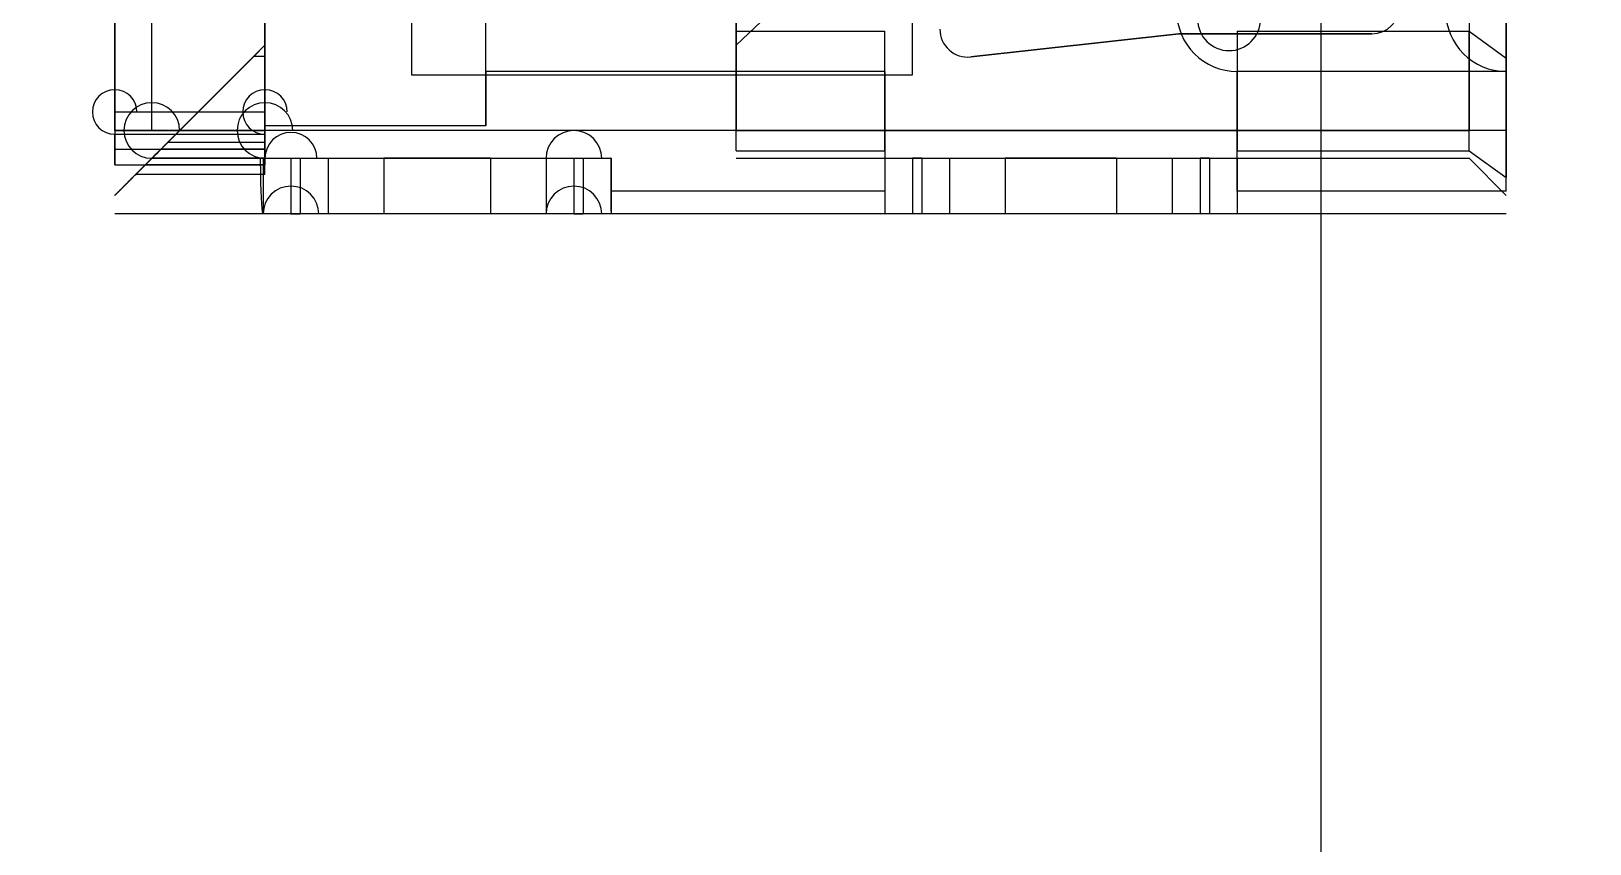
# Model space of a CAD drawing. Header units: millimetres. Extents: x -26.5 to 28.9, y -30 to 30.
# Drawn here: x 19.55 to 27.95, y -16.74 to -12.35 of the extents above; entities that cross this region are included whole.
import ezdxf

# ---------------------------------------------------------------- set-up
doc = ezdxf.new("R2010")
doc.units = ezdxf.units.MM
doc.layers.add('Feature', color=7, linetype='CONTINUOUS')

msp = doc.modelspace()

# ---------------------------------------------------------------- linework, layer by layer
at = {"layer": 'Feature'}
for p, q in [((26.5, 26.9975, 1.6), (26.5, -26.9975, 1.6)), ((26.5, 26.9975), (26.5, -26.9975)), ((26.5, 26.9975), (26.5, -26.9975)), ((26.5, 26.9975, 1.6), (26.5, -26.9975, 1.6)), ((23.35, -7.29, 4.2), (23.35, -12.89, 4.2)), ((23.35, -7.29, 4.2), (23.35, -12.89, 4.2)), ((27.3, -7.29, 4.2), (27.3, -12.89, 4.2)), ((27.3, -7.29, 4.2), (27.3, -12.89, 4.2)), ((27.5, -12.89, 4.4), (27.5, -7.29, 4.4)), ((27.5, -7.29, 4.5), (27.5, -12.89, 4.5)), ((27.5, -7.29, 4.5), (27.5, -12.89, 4.5)), ((27.5, -12.89, 4.4), (27.5, -7.29, 4.4)), ((21.6, -7.59, 4.5), (21.6, -12.59, 4.5)), ((21.6, -7.59, 4.5), (21.6, -12.59, 4.5)), ((21.6, -7.59, 4.57), (21.6, -12.59, 4.57)), ((21.6, -7.59, 4.57), (21.6, -12.59, 4.57)), ((24.3, -12.59, 4.5), (24.3, -7.59, 4.5)), ((24.3, -12.59, 4.5), (24.3, -7.59, 4.5)), ((24.3, -12.59, 4.57), (24.3, -7.59, 4.57)), ((24.3, -12.59, 4.57), (24.3, -7.59, 4.57)), ((23.35, -12.43, 3.53), (23.35, -7.75, 3.53)), ((23.35, -12.43, 3.53), (23.35, -7.75, 3.53)), ((20, -12.89, 4.5), (20, -11.982, 4.5)), ((20, -12.89, 4.5), (20, -11.982, 4.5)), ((20, -11.982, 4.4), (20, -12.89, 4.4)), ((20, -11.982, 4.4), (20, -12.89, 4.4)), ((20, -11.982, 4.5), (20, -12.89, 4.5)), ((20, -11.982, 4.4), (20, -12.89, 4.4)), ((20, -11.982, 4.5), (20, -12.89, 4.5)), ((20, -11.982, 4.4), (20, -12.89, 4.4)), ((20.2, -12.89, 4.2), (20.2, -11.982, 4.2)), ((20.2, -12.89, 4.2), (20.2, -11.982, 4.2)), ((20.2, -12.89, 4.2), (20.2, -11.982, 4.2)), ((20.2, -12.89, 4.2), (20.2, -11.982, 4.2)), ((20.81, -11.982, 4.5), (20.81, -12.89, 4.5)), ((20.81, -12.89, 4.2), (20.81, -11.982, 4.2)), ((20.81, -12.89, 4.2), (20.81, -11.982, 4.2)), ((20.81, -11.982, 4.5), (20.81, -12.89, 4.5)), ((20.81, -12.89, 4.2), (20.81, -11.9914, 4.2)), ((20.81, -12.89, 4.2), (20.81, -11.9914, 4.2)), ((23.35, -12.0192, 2.57), (23.35, -12.43, 2.98479)), ((23.35, -12.0192, 2.57), (23.35, -12.43, 2.98479)), ((20, -12.2509, 2.75008), (20, -12.89, 2.75008)), ((20, -12.2509, 2.75008), (20, -12.89, 2.75008)), ((20, -12.79, 4.16), (20, -12.251, 4.16)), ((20, -12.79, 4.16), (20, -12.251, 4.16)), ((20.81, -12.1811, 2.05), (20.81, -12.8656, 2.05)), ((20.81, -12.1811, 2.05), (20.81, -12.8656, 2.05)), ((20.81, -12.2509, 2.75008), (20.81, -12.89, 2.75008)), ((20.81, -12.2509, 2.75008), (20.81, -12.89, 2.75008)), ((20.81, -12.79, 4.16), (20.81, -12.251, 4.16)), ((20.81, -12.79, 4.16), (20.81, -12.251, 4.16)), ((22, -12.8656, 2.05), (22, -12.1811, 2.05)), ((22, -12.8656, 2.05), (22, -12.1811, 2.05)), ((23.35, -12.43, 3.53), (23.55, -12.24, 3.34)), ((23.35, -12.43, 2.98479), (23.55, -12.24, 3.06294)), ((23.35, -12.43, 3.53), (23.55, -12.24, 3.34)), ((23.35, -12.43, 2.98479), (23.55, -12.24, 3.06294)), ((20.81, -12.43, 2.36026), (20.2853, -12.9547, 2.72767)), ((20.81, -12.43, 2.36026), (20.2853, -12.9547, 2.72767)), ((20.7497, -12.4903, 2.03623), (20.81, -12.43, 2.1223)), ((20.7497, -12.4903, 2.03623), (20.81, -12.43, 2.1223)), ((20.81, -12.4903, 2.03623), (20.81, -12.43, 2.1223)), ((20.81, -12.43, 2.36026), (20.81, -12.9547, 2.72767)), ((20.81, -12.4903, 2.03623), (20.81, -12.43, 2.1223)), ((20.81, -12.43, 2.1223), (20.81, -12.43, 2.36026)), ((20.81, -12.43, 2.36026), (20.81, -12.9547, 2.72767)), ((20.81, -12.43, 2.1223), (20.81, -12.43, 2.36026)), ((23.35, -12.3544, 1.9468), (24.15, -12.3544, 1.9468)), ((23.35, -12.3544, 1.9468), (24.15, -12.3544, 1.9468)), ((23.35, -12.9989, 2.6266), (23.35, -12.3544, 1.9468)), ((23.35, -12.9989, 2.6266), (23.35, -12.3544, 1.9468)), ((23.35, -12.43, 2.98479), (23.35, -12.43, 3.53)), ((23.35, -12.43, 2.98479), (23.35, -12.43, 3.53)), ((24.15, -12.9989, 2.6266), (24.15, -12.3544, 1.9468)), ((24.15, -12.9989, 2.6266), (24.15, -12.3544, 1.9468)), ((24.6138, -12.4932, 4.5), (25.7357, -12.3686, 4.5)), ((25.7357, -12.3686, 4.2), (24.6138, -12.4932, 4.2)), ((25.7357, -12.3686, 4.2), (24.6138, -12.4932, 4.2)), ((24.6138, -12.4932, 4.5), (25.7357, -12.3686, 4.5)), ((25.7357, -12.3686, 4.5), (26.7758, -12.3686, 4.5)), ((26.7758, -12.3686, 4.2), (25.7357, -12.3686, 4.2)), ((26.7758, -12.3686, 4.2), (25.7357, -12.3686, 4.2)), ((25.7357, -12.3686, 4.2), (25.7357, -12.3686, 4.5)), ((25.7357, -12.3686, 4.5), (26.7758, -12.3686, 4.5)), ((25.7357, -12.3686, 4.2), (25.7357, -12.3686, 4.5)), ((26.05, -12.3544, 1.9468), (26.05, -12.9989, 2.6266)), ((26.05, -12.3544, 1.9468), (27.3, -12.3544, 1.9468)), ((26.05, -12.3544, 1.9468), (27.3, -12.3544, 1.9468)), ((26.05, -12.3544, 1.9468), (26.05, -12.9989, 2.6266)), ((26.7758, -12.3686, 4.2), (26.7758, -12.3686, 4.5)), ((26.7758, -12.3686, 4.2), (26.7758, -12.3686, 4.5)), ((27.3, -12.9989, 2.6266), (27.3, -12.3544, 1.9468)), ((27.3, -12.3544, 1.9468), (27.5, -12.4995, 1.8092)), ((27.3, -12.9989, 2.6266), (27.3, -12.3544, 1.9468)), ((27.3, -12.3544, 1.9468), (27.5, -12.4995, 1.8092)), ((20.1132, -13.1268, 2.48192), (20.7497, -12.4903, 2.03623)), ((20.1132, -13.1268, 2.48192), (20.7497, -12.4903, 2.03623)), ((20.81, -12.4903, 2.03623), (20.7497, -12.4903, 2.03623)), ((20.81, -12.4903, 2.03623), (20.7497, -12.4903, 2.03623)), ((20.81, -13.1268, 2.48192), (20.81, -12.4903, 2.03623)), ((20.81, -13.1268, 2.48192), (20.81, -12.4903, 2.03623)), ((24.6138, -12.4932, 4.2), (24.6138, -12.4932, 4.5)), ((24.6138, -12.4932, 4.2), (24.6138, -12.4932, 4.5)), ((27.5, -12.4995, 1.8092), (27.5, -13.144, 2.489)), ((27.5, -12.4995, 1.8092), (27.5, -13.144, 2.489)), ((21.6, -12.59, 4.5), (24.3, -12.59, 4.5)), ((21.6, -12.59, 4.57), (21.6, -12.59, 4.5)), ((21.6, -12.59, 4.5), (24.3, -12.59, 4.5)), ((21.6, -12.59, 4.57), (24.3, -12.59, 4.57)), ((21.6, -12.59, 4.57), (21.6, -12.59, 4.5)), ((21.6, -12.59, 4.57), (24.3, -12.59, 4.57)), ((22, -12.5721, 1.7404), (22, -12.8656, 2.05)), ((24.15, -12.5721, 1.7404), (22, -12.5721, 1.7404)), ((24.15, -12.5721, 1.7404), (22, -12.5721, 1.7404)), ((22, -12.5721, 1.7404), (22, -12.8656, 2.05)), ((24.15, -12.5721, 1.7404), (24.15, -13.2166, 2.4202)), ((24.15, -12.5721, 1.7404), (24.15, -13.2166, 2.4202)), ((24.3, -12.59, 4.57), (24.3, -12.59, 4.5)), ((24.3, -12.59, 4.57), (24.3, -12.59, 4.5)), ((26.05, -13.2166, 2.4202), (26.05, -12.5721, 1.7404)), ((26.05, -13.2166, 2.4202), (26.05, -12.5721, 1.7404)), ((27.5, -12.5721, 1.7404), (26.05, -12.5721, 1.7404)), ((27.5, -12.5721, 1.7404), (26.05, -12.5721, 1.7404)), ((27.5, -13.2166, 2.4202), (27.5, -12.5721, 1.7404)), ((27.5, -13.2166, 2.4202), (27.5, -12.5721, 1.7404)), ((20, -12.79, 4.16), (20.81, -12.79, 4.16)), ((20, -12.79, 4.16), (20.81, -12.79, 4.16)), ((20, -12.89, 2.75008), (20.81, -12.89, 2.75008)), ((20, -12.89, 2.75008), (20, -12.99, 2.85008)), ((20, -12.89, 2.75008), (20.81, -12.89, 2.75008)), ((20, -12.89, 2.75008), (20, -12.99, 2.85008)), ((20.81, -12.89, 4.5), (20, -12.89, 4.5)), ((20.81, -12.89, 4.5), (20, -12.89, 4.5)), ((20, -12.89, 4.4), (20.2, -12.89, 4.2)), ((20, -12.89, 4.4), (20.2, -12.89, 4.2)), ((27.5, -12.89, 4.5), (20, -12.89, 4.5)), ((27.5, -12.89, 4.5), (20, -12.89, 4.5)), ((20, -12.89, 4.4), (20.2, -12.89, 4.2)), ((20, -12.89, 4.4), (20.2, -12.89, 4.2)), ((20, -12.91, 4.12), (20.81, -12.91, 4.12)), ((20, -13.075, 3.46607), (20, -12.91, 3.46607)), ((20, -12.91, 3.46607), (20.81, -12.91, 3.46607)), ((20, -12.91, 3.46607), (20, -12.91, 4.12)), ((20, -12.91, 3.46607), (20.81, -12.91, 3.46607)), ((20, -12.91, 4.12), (20.81, -12.91, 4.12)), ((20, -12.91, 3.46607), (20, -12.91, 4.12)), ((20, -13.075, 3.46607), (20, -12.91, 3.46607)), ((20.81, -12.89, 4.2), (20.2, -12.89, 4.2)), ((20.81, -12.89, 4.2), (20.2, -12.89, 4.2)), ((20.81, -12.89, 4.2), (20.2, -12.89, 4.2)), ((20.81, -12.89, 4.2), (20.2, -12.89, 4.2)), ((20.81, -13.04, 2.23396), (20.81, -12.8656, 2.05)), ((20.81, -13.04, 2.23396), (20.81, -12.8656, 2.05)), ((22, -12.8656, 2.05), (20.81, -12.8656, 2.05)), ((22, -12.8656, 2.05), (20.81, -12.8656, 2.05)), ((20.81, -12.89, 2.75008), (20.81, -12.99, 2.85008)), ((20.81, -12.89, 2.75008), (20.81, -12.99, 2.85008)), ((20.81, -13.075, 3.46607), (20.81, -12.91, 3.46607)), ((20.81, -12.91, 3.46607), (20.81, -12.91, 4.12)), ((20.81, -12.91, 3.46607), (20.81, -12.91, 4.12)), ((20.81, -13.075, 3.46607), (20.81, -12.91, 3.46607)), ((23.35, -12.89, 4.2), (27.3, -12.89, 4.2)), ((23.35, -12.89, 4.2), (27.3, -12.89, 4.2)), ((27.5, -12.89, 4.4), (27.3, -12.89, 4.2)), ((27.5, -12.89, 4.4), (27.3, -12.89, 4.2)), ((20, -12.99, 2.85008), (20.81, -12.99, 2.85008)), ((20, -12.99, 2.85008), (20, -12.99, 3.06607)), ((20, -12.99, 2.85008), (20.81, -12.99, 2.85008)), ((20, -12.99, 3.06607), (20.81, -12.99, 3.06607)), ((20, -12.99, 3.06607), (20, -13.075, 3.06607)), ((20, -12.99, 3.06607), (20.81, -12.99, 3.06607)), ((20, -12.99, 2.85008), (20, -12.99, 3.06607)), ((20, -12.99, 3.06607), (20, -13.075, 3.06607)), ((20.2, -13.04, 2.76), (20.2493, -12.9907, 2.76)), ((20.2, -13.04, 2.76), (20.2493, -12.9907, 2.76)), ((20.81, -12.9907, 2.76), (20.2493, -12.9907, 2.76)), ((20.81, -12.9907, 2.76), (20.2493, -12.9907, 2.76)), ((20.81, -12.9547, 2.72767), (20.2853, -12.9547, 2.72767)), ((20.81, -12.9547, 2.72767), (20.2853, -12.9547, 2.72767)), ((20.81, -12.99, 2.85008), (20.81, -12.99, 3.06607)), ((20.81, -12.99, 3.06607), (20.81, -13.075, 3.06607)), ((20.81, -12.99, 3.06607), (20.81, -13.075, 3.06607)), ((20.81, -12.99, 2.85008), (20.81, -12.99, 3.06607)), ((20.81, -13.04, 2.76), (20.81, -12.9907, 2.76)), ((20.81, -13.04, 2.76), (20.81, -12.9907, 2.76)), ((23.35, -12.9989, 2.6266), (24.15, -12.9989, 2.6266)), ((23.35, -12.9989, 2.6266), (24.15, -12.9989, 2.6266)), ((26.05, -12.9989, 2.6266), (27.3, -12.9989, 2.6266)), ((26.05, -12.9989, 2.6266), (27.3, -12.9989, 2.6266)), ((27.3, -12.9989, 2.6266), (27.5, -13.144, 2.489)), ((27.3, -12.9989, 2.6266), (27.5, -13.144, 2.489)), ((20, -13.24, 4.05), (20.2, -13.04, 4.05)), ((20, -13.24, 4.05), (20.2, -13.04, 4.05)), ((20, -13.24, 4.05), (20.2, -13.04, 4.05)), ((20, -13.24, 4.05), (20.2, -13.04, 4.05)), ((20, -13.075, 3.06607), (20.81, -13.075, 3.06607)), ((20, -13.075, 3.06607), (20, -13.075, 3.46607)), ((20, -13.075, 3.06607), (20.81, -13.075, 3.06607)), ((20, -13.075, 3.46607), (20.81, -13.075, 3.46607)), ((20, -13.075, 3.46607), (20.81, -13.075, 3.46607)), ((20, -13.075, 3.06607), (20, -13.075, 3.46607)), ((20.1132, -13.1268, 2.48192), (20.2, -13.04, 2.42115)), ((20.1132, -13.1268, 2.48192), (20.2, -13.04, 2.42115)), ((20.2, -13.04, 3.06607), (20.165, -13.075, 3.06607)), ((20.165, -13.075, 3.46607), (20.2, -13.04, 3.46607)), ((20.165, -13.075, 3.46607), (20.2, -13.04, 3.46607)), ((20.2, -13.04, 3.06607), (20.165, -13.075, 3.06607)), ((20.2, -13.04, 3.06607), (20.165, -13.075, 3.06607)), ((20.165, -13.075, 3.46607), (20.2, -13.04, 3.46607)), ((20.165, -13.075, 3.46607), (20.2, -13.04, 3.46607)), ((20.2, -13.04, 3.06607), (20.165, -13.075, 3.06607)), ((20.81, -13.075, 3.06607), (20.165, -13.075, 3.06607)), ((20.81, -13.075, 3.06607), (20.165, -13.075, 3.06607)), ((20.165, -13.075, 3.06607), (20.165, -13.075, 3.46607)), ((20.81, -13.075, 3.46607), (20.165, -13.075, 3.46607)), ((20.81, -13.075, 3.46607), (20.165, -13.075, 3.46607)), ((20.165, -13.075, 3.06607), (20.165, -13.075, 3.46607)), ((20.81, -13.075, 3.06607), (20.165, -13.075, 3.06607)), ((20.81, -13.075, 3.06607), (20.165, -13.075, 3.06607)), ((20.165, -13.075, 3.06607), (20.165, -13.075, 3.46607)), ((20.81, -13.075, 3.46607), (20.165, -13.075, 3.46607)), ((20.81, -13.075, 3.46607), (20.165, -13.075, 3.46607)), ((20.165, -13.075, 3.06607), (20.165, -13.075, 3.46607)), ((20.81, -13.04, 2.8915), (20.2, -13.04, 2.8915)), ((20.81, -13.04, 2.8915), (20.2, -13.04, 2.8915)), ((20.2, -13.04, 2.8915), (20.2, -13.04, 3.06607)), ((20.81, -13.04, 3.06607), (20.2, -13.04, 3.06607)), ((20.81, -13.04, 3.06607), (20.2, -13.04, 3.06607)), ((20.81, -13.04, 3.46607), (20.2, -13.04, 3.46607)), ((20.81, -13.04, 3.46607), (20.2, -13.04, 3.46607)), ((20.2, -13.04, 3.46607), (20.2, -13.04, 4.05)), ((20.81, -13.04, 4.05), (20.2, -13.04, 4.05)), ((20.81, -13.04, 4.05), (20.2, -13.04, 4.05)), ((20.2, -13.04, 3.46607), (20.2, -13.04, 4.05)), ((20.2, -13.04, 2.8915), (20.2, -13.04, 3.06607)), ((20.2, -13.04, 2.42115), (20.7853, -13.04, 2.42115)), ((20.2, -13.04, 2.42115), (20.2, -13.04, 2.76)), ((20.7959, -13.04, 2.76), (20.2, -13.04, 2.76)), ((20.7959, -13.04, 2.76), (20.2, -13.04, 2.76)), ((20.8, -13.04, 2.8915), (20.2, -13.04, 2.8915)), ((20.8, -13.04, 2.8915), (20.2, -13.04, 2.8915)), ((20.2, -13.04, 2.8915), (20.2, -13.04, 3.06607)), ((20.81, -13.04, 3.06607), (20.2, -13.04, 3.06607)), ((20.81, -13.04, 3.06607), (20.2, -13.04, 3.06607)), ((20.81, -13.04, 3.46607), (20.2, -13.04, 3.46607)), ((20.81, -13.04, 3.46607), (20.2, -13.04, 3.46607)), ((20.2, -13.04, 3.46607), (20.2, -13.04, 4.05)), ((20.81, -13.04, 4.05), (20.2, -13.04, 4.05)), ((20.81, -13.04, 4.05), (20.2, -13.04, 4.05)), ((20.2, -13.04, 2.42115), (20.7853, -13.04, 2.42115)), ((20.2, -13.04, 3.46607), (20.2, -13.04, 4.05)), ((20.2, -13.04, 2.8915), (20.2, -13.04, 3.06607)), ((20.2, -13.04, 2.42115), (20.2, -13.04, 2.76)), ((20.7853, -13.04, 2.42115), (20.7959, -13.04, 2.76)), ((20.7872, -13.1268, 2.48192), (20.7853, -13.04, 2.42115)), ((20.7853, -13.04, 2.42115), (20.7959, -13.04, 2.76)), ((20.7872, -13.1268, 2.48192), (20.7853, -13.04, 2.42115)), ((20.81, -13.04, 2.76), (20.7959, -13.04, 2.76)), ((20.7959, -13.04, 2.76), (20.8, -13.04, 2.8915)), ((20.7959, -13.04, 2.76), (20.8, -13.04, 2.8915)), ((20.81, -13.04, 2.76), (20.7959, -13.04, 2.76)), ((20.8, -13.04, 2.8915), (20.8, -13.34, 2.8915)), ((20.81, -13.04, 2.8915), (20.8, -13.04, 2.8915)), ((20.8, -13.04, 2.8915), (20.8, -13.34, 2.8915)), ((20.8, -13.04, 2.8915), (20.8, -13.04, 2.92)), ((20.8, -13.04, 2.92), (20.8, -13.34, 2.92)), ((20.8, -13.04, 2.92), (20.8, -13.34, 2.92)), ((20.81, -13.04, 2.8915), (20.8, -13.04, 2.8915)), ((20.8, -13.04, 2.8915), (20.8, -13.04, 2.92)), ((20.81, -13.04, 2.8915), (20.81, -13.04, 3.06607)), ((20.81, -13.04, 3.06607), (20.81, -13.075, 3.06607)), ((20.81, -13.075, 3.46607), (20.81, -13.04, 3.46607)), ((20.81, -13.04, 3.46607), (20.81, -13.04, 4.05)), ((20.81, -13.04, 2.8915), (20.81, -13.04, 3.06607)), ((20.81, -13.04, 3.06607), (20.81, -13.075, 3.06607)), ((20.81, -13.075, 3.46607), (20.81, -13.04, 3.46607)), ((20.81, -13.04, 3.46607), (20.81, -13.04, 4.05)), ((20.81, -13.04, 2.23396), (20.81, -13.04, 2.76)), ((20.81, -13.04, 2.8915), (20.81, -13.04, 2.97385)), ((20.81, -13.04, 2.97385), (20.81, -13.04, 3.06607)), ((20.81, -13.04, 3.06607), (20.81, -13.075, 3.06607)), ((20.81, -13.075, 3.46607), (20.81, -13.04, 3.46607)), ((20.81, -13.04, 3.46607), (20.81, -13.04, 4.05)), ((20.81, -13.04, 2.23396), (21.15, -13.04, 2.23396)), ((20.81, -13.04, 2.23396), (20.81, -13.04, 2.76)), ((20.81, -13.04, 2.23396), (21.15, -13.04, 2.23396)), ((20.81, -13.04, 2.8915), (20.81, -13.04, 2.97385)), ((20.81, -13.04, 2.97385), (20.81, -13.04, 3.06607)), ((20.81, -13.04, 3.06607), (20.81, -13.075, 3.06607)), ((20.81, -13.075, 3.46607), (20.81, -13.04, 3.46607)), ((20.81, -13.04, 3.46607), (20.81, -13.04, 4.05)), ((20.81, -13.075, 3.06607), (20.81, -13.075, 3.46607)), ((20.81, -13.075, 3.06607), (20.81, -13.075, 3.46607)), ((20.81, -13.075, 3.06607), (20.81, -13.075, 3.46607)), ((20.81, -13.075, 3.06607), (20.81, -13.075, 3.46607)), ((20.81, -13.075, 3.06607), (20.81, -13.075, 3.46607)), ((20.81, -13.075, 3.06607), (20.81, -13.075, 3.46607)), ((20.95, -13.04, 3.07), (21, -13.04, 3.07)), ((20.95, -13.04, 3.07), (20.95, -13.34, 3.07)), ((20.95, -13.04, 3.07), (20.95, -13.34, 3.07)), ((20.95, -13.04, 3.07), (21, -13.04, 3.07)), ((21, -13.04, 3.07), (21, -13.34, 3.07)), ((21, -13.04, 3.07), (21, -13.34, 3.07)), ((21.15, -13.04, 2.23396), (22.325, -13.04, 2.23396)), ((21.15, -13.04, 2.92), (21.15, -13.34, 2.92)), ((21.15, -13.04, 2.92), (21.15, -13.04, 2.23396)), ((21.15, -13.04, 1.355), (21.15, -13.04, 2.23396)), ((21.15, -13.04, 1.355), (21.15, -13.34, 1.355)), ((21.15, -13.04, 1.355), (21.15, -13.04, 2.23396)), ((21.15, -13.04, 2.23396), (22.325, -13.04, 2.23396)), ((21.15, -13.04, 1.355), (21.15, -13.34, 1.355)), ((21.15, -13.04, 2.92), (21.15, -13.04, 2.23396)), ((21.15, -13.04, 2.92), (21.15, -13.34, 2.92)), ((22.025, -13.04, 1.055), (21.45, -13.04, 1.055)), ((21.45, -13.04, 1.055), (21.45, -13.34, 1.055)), ((22.025, -13.04, 1.055), (21.45, -13.04, 1.055)), ((21.45, -13.04, 1.055), (21.45, -13.34, 1.055)), ((22.025, -13.04, 1.055), (22.025, -13.34, 1.055)), ((22.025, -13.04, 1.055), (22.025, -13.34, 1.055)), ((22.325, -13.04, 2.23396), (22.674, -13.04, 2.23396)), ((22.325, -13.04, 2.7548), (22.325, -13.34, 2.7548)), ((22.325, -13.04, 1.355), (22.325, -13.34, 1.355)), ((22.325, -13.04, 2.23396), (22.325, -13.04, 1.355)), ((22.325, -13.04, 2.23396), (22.325, -13.04, 2.7548)), ((22.325, -13.04, 2.23396), (22.325, -13.04, 1.355)), ((22.325, -13.04, 1.355), (22.325, -13.34, 1.355)), ((22.325, -13.04, 2.7548), (22.325, -13.34, 2.7548)), ((22.325, -13.04, 2.23396), (22.674, -13.04, 2.23396)), ((22.325, -13.04, 2.23396), (22.325, -13.04, 2.7548)), ((22.475, -13.04, 2.9048), (22.475, -13.34, 2.9048)), ((22.475, -13.04, 2.9048), (22.525, -13.04, 2.9048)), ((22.475, -13.04, 2.9048), (22.475, -13.34, 2.9048)), ((22.475, -13.04, 2.9048), (22.525, -13.04, 2.9048)), ((22.525, -13.04, 2.9048), (22.525, -13.34, 2.9048)), ((22.525, -13.04, 2.9048), (22.525, -13.34, 2.9048)), ((22.674, -13.04, 2.23396), (22.6744, -13.2166, 2.4202)), ((22.675, -13.04, 2.72979), (22.674, -13.04, 2.23396)), ((22.675, -13.04, 2.72979), (22.674, -13.04, 2.23396)), ((22.674, -13.04, 2.23396), (22.6744, -13.2166, 2.4202)), ((22.675, -13.04, 2.7548), (22.675, -13.34, 2.7548)), ((22.675, -13.04, 2.7548), (22.675, -13.04, 2.72979)), ((22.675, -13.04, 2.72979), (22.675, -13.34, 2.72979)), ((22.675, -13.04, 2.7548), (22.675, -13.34, 2.7548)), ((22.675, -13.04, 2.7548), (22.675, -13.04, 2.72979)), ((22.675, -13.04, 2.72979), (22.675, -13.34, 2.72979)), ((23.35, -13.04, 4.05), (23.35, -13.04, 2.7298)), ((23.35, -13.04, 4.05), (23.35, -13.04, 2.7298)), ((23.35, -13.04, 4.05), (27.3, -13.04, 4.05)), ((23.35, -13.04, 4.05), (27.3, -13.04, 4.05)), ((24.15, -13.04, 2.8048), (24.15, -13.04, 2.7298)), ((24.15, -13.04, 2.8048), (24.15, -13.04, 2.7298)), ((24.15, -13.04, 2.8048), (24.15, -13.34, 2.8048)), ((24.15, -13.04, 2.8048), (24.15, -13.34, 2.8048)), ((24.35, -13.04, 2.9548), (24.3, -13.04, 2.9548)), ((24.3, -13.04, 2.9548), (24.3, -13.34, 2.9548)), ((24.35, -13.04, 2.9548), (24.3, -13.04, 2.9548)), ((24.3, -13.04, 2.9548), (24.3, -13.34, 2.9548)), ((24.35, -13.04, 2.9548), (24.35, -13.34, 2.9548)), ((24.35, -13.04, 2.9548), (24.35, -13.34, 2.9548)), ((24.5, -13.04, 1.355), (24.5, -13.04, 2.8048)), ((24.5, -13.04, 1.355), (24.5, -13.34, 1.355)), ((24.5, -13.04, 2.8048), (24.5, -13.34, 2.8048)), ((24.5, -13.04, 1.355), (24.5, -13.04, 2.8048)), ((24.5, -13.04, 1.355), (24.5, -13.34, 1.355)), ((24.5, -13.04, 2.8048), (24.5, -13.34, 2.8048)), ((25.4, -13.04, 1.055), (24.8, -13.04, 1.055)), ((24.8, -13.04, 1.055), (24.8, -13.34, 1.055)), ((25.4, -13.04, 1.055), (24.8, -13.04, 1.055)), ((24.8, -13.04, 1.055), (24.8, -13.34, 1.055)), ((25.4, -13.04, 1.055), (25.4, -13.34, 1.055)), ((25.4, -13.04, 1.055), (25.4, -13.34, 1.055)), ((25.7, -13.04, 2.8048), (25.7, -13.04, 1.355)), ((25.7, -13.04, 2.8048), (25.7, -13.34, 2.8048)), ((25.7, -13.04, 1.355), (25.7, -13.34, 1.355)), ((25.7, -13.04, 2.8048), (25.7, -13.04, 1.355)), ((25.7, -13.04, 2.8048), (25.7, -13.34, 2.8048)), ((25.7, -13.04, 1.355), (25.7, -13.34, 1.355)), ((25.9, -13.04, 2.9548), (25.85, -13.04, 2.9548)), ((25.85, -13.04, 2.9548), (25.85, -13.34, 2.9548)), ((25.9, -13.04, 2.9548), (25.85, -13.04, 2.9548)), ((25.85, -13.04, 2.9548), (25.85, -13.34, 2.9548)), ((25.9, -13.04, 2.9548), (25.9, -13.34, 2.9548)), ((25.9, -13.04, 2.9548), (25.9, -13.34, 2.9548)), ((26.05, -13.04, 2.7298), (26.05, -13.04, 2.8048)), ((26.05, -13.04, 2.8048), (26.05, -13.34, 2.8048)), ((26.05, -13.04, 2.7298), (27.3, -13.04, 2.7298)), ((26.05, -13.04, 2.7298), (27.3, -13.04, 2.7298)), ((26.05, -13.04, 2.7298), (26.05, -13.04, 2.8048)), ((26.05, -13.04, 2.8048), (26.05, -13.34, 2.8048)), ((27.3, -13.04, 4.05), (27.3, -13.04, 2.7298)), ((27.5, -13.24, 4.05), (27.3, -13.04, 4.05)), ((27.3, -13.04, 2.7298), (27.5, -13.24, 2.7298)), ((27.3, -13.04, 4.05), (27.3, -13.04, 2.7298)), ((27.3, -13.04, 2.7298), (27.5, -13.24, 2.7298)), ((27.5, -13.24, 4.05), (27.3, -13.04, 4.05)), ((20.81, -13.1268, 2.48192), (20.1132, -13.1268, 2.48192)), ((20.81, -13.1268, 2.48192), (20.1132, -13.1268, 2.48192)), ((20.7872, -13.1268, 2.48192), (20.1132, -13.1268, 2.48192)), ((20.7872, -13.1268, 2.48192), (20.1132, -13.1268, 2.48192)), ((20, -13.24, 4.05), (20, -13.24, 2.5915)), ((20, -13.24, 4.05), (20, -13.24, 2.5915)), ((20, -13.24, 4.05), (20, -13.24, 2.5915)), ((20, -13.24, 4.05), (20, -13.24, 2.5915)), ((24.15, -13.2166, 2.4202), (22.6744, -13.2166, 2.4202)), ((24.15, -13.2166, 2.4202), (22.6744, -13.2166, 2.4202)), ((27.5, -13.2166, 2.4202), (26.05, -13.2166, 2.4202)), ((27.5, -13.2166, 2.4202), (26.05, -13.2166, 2.4202)), ((27.5, -13.24, 2.7298), (27.5, -13.24, 4.05)), ((27.5, -13.24, 2.7298), (27.5, -13.24, 4.05)), ((20.81, -13.34, 4.05), (20, -13.34, 4.05)), ((20.81, -13.34, 4.05), (20, -13.34, 4.05)), ((20, -13.34, 2.8915), (20, -13.34, 4.05)), ((20.81, -13.34, 2.8915), (20, -13.34, 2.8915)), ((20.81, -13.34, 2.8915), (20, -13.34, 2.8915)), ((20, -13.34, 2.8915), (20, -13.34, 4.05)), ((20, -13.34, 4.05), (20, -13.34, 2.8915)), ((27.5, -13.34, 4.05), (20, -13.34, 4.05)), ((20, -13.34, 4.05), (20, -13.34, 2.8915)), ((20.8, -13.34, 2.8915), (20, -13.34, 2.8915)), ((27.5, -13.34, 4.05), (20, -13.34, 4.05)), ((20.8, -13.34, 2.8915), (20, -13.34, 2.8915)), ((20.8, -13.34, 2.8915), (20.8, -13.34, 2.92)), ((20.8, -13.34, 2.8915), (20.8, -13.34, 2.92)), ((20.81, -13.34, 4.05), (20.81, -13.34, 2.8915)), ((20.81, -13.34, 4.05), (20.81, -13.34, 2.8915)), ((20.95, -13.34, 3.07), (21, -13.34, 3.07)), ((20.95, -13.34, 3.07), (21, -13.34, 3.07)), ((21.15, -13.34, 1.355), (21.15, -13.34, 2.92)), ((21.15, -13.34, 1.355), (21.15, -13.34, 2.92)), ((22.025, -13.34, 1.055), (21.45, -13.34, 1.055)), ((22.025, -13.34, 1.055), (21.45, -13.34, 1.055)), ((22.325, -13.34, 2.7548), (22.325, -13.34, 1.355)), ((22.325, -13.34, 2.7548), (22.325, -13.34, 1.355)), ((22.475, -13.34, 2.9048), (22.525, -13.34, 2.9048)), ((22.475, -13.34, 2.9048), (22.525, -13.34, 2.9048)), ((22.675, -13.34, 2.7548), (22.675, -13.34, 2.72979)), ((22.675, -13.34, 2.7548), (22.675, -13.34, 2.72979)), ((24.15, -13.34, 2.8048), (24.15, -13.34, 2.7298)), ((24.15, -13.34, 2.8048), (24.15, -13.34, 2.7298)), ((24.35, -13.34, 2.9548), (24.3, -13.34, 2.9548)), ((24.35, -13.34, 2.9548), (24.3, -13.34, 2.9548)), ((24.5, -13.34, 1.355), (24.5, -13.34, 2.8048)), ((24.5, -13.34, 1.355), (24.5, -13.34, 2.8048)), ((25.4, -13.34, 1.055), (24.8, -13.34, 1.055)), ((25.4, -13.34, 1.055), (24.8, -13.34, 1.055)), ((25.7, -13.34, 2.8048), (25.7, -13.34, 1.355)), ((25.7, -13.34, 2.8048), (25.7, -13.34, 1.355)), ((25.9, -13.34, 2.9548), (25.85, -13.34, 2.9548)), ((25.9, -13.34, 2.9548), (25.85, -13.34, 2.9548)), ((26.05, -13.34, 2.8048), (26.05, -13.34, 2.7298)), ((27.5, -13.34, 2.7298), (26.05, -13.34, 2.7298)), ((26.05, -13.34, 2.8048), (26.05, -13.34, 2.7298)), ((27.5, -13.34, 2.7298), (26.05, -13.34, 2.7298)), ((27.5, -13.34, 4.05), (27.5, -13.34, 2.7298)), ((27.5, -13.34, 4.05), (27.5, -13.34, 2.7298))]:
    msp.add_line(p, q, dxfattribs=at)
for centre, radius, start, end in [((20.8081, -11.982, 3.9), 0.42426, 90, 90), ((20.8081, -11.982, 3.9), 0.42426, 90, 90), ((20.81, -11.982, 3.9), 0.42426, 90, 90), ((20.81, -11.982, 3.9), 0.42426, 90, 90), ((26.05, -12.2455, 2.05), 0.32657, 0, -90), ((26.05, -12.2455, 2.05), 0.32657, 0, -90), ((27.5, -12.2455, 2.05), 0.32657, 0, -90), ((27.5, -12.2455, 2.05), 0.32657, 0, -90), ((26.7758, -12.2186, 4.5), 0.15, -90, 0), ((26.7758, -12.2186, 4.2), 0.15, -90, 0), ((26.7758, -12.2186, 4.5), 0.15, -90, 0), ((26.7758, -12.2186, 4.2), 0.15, -90, 0), ((20.81, -12.84, 2.8915), 0.5, -90, -90), ((20.81, -12.84, 2.8915), 0.5, -90, -90), ((24.5972, -12.3441, 4.5), 0.15, 180, -83.6598), ((24.5972, -12.3441, 4.2), 0.15, 180, -83.6598), ((24.5972, -12.3441, 4.5), 0.15, 180, -83.6598), ((24.5972, -12.3441, 4.2), 0.15, 180, -83.6598), ((26.0057, -12.29, 4.33449), 0.16954, -180, 0), ((26.0057, -12.29, 4.33449), 0.16954, -180, 0), ((20, -12.89, 4.05), 0.45, -90, -90), ((20, -12.89, 4.05), 0.45, -90, -90), ((20, -12.84, 2.8915), 0.4, -90, -90), ((20, -12.84, 2.8915), 0.4, -90, -90), ((20, -12.84, 2.8915), 0.4, -90, -90), ((20, -12.84, 2.8915), 0.4, -90, -90), ((26.05, -12.89, 2.7298), 0.45, -90, -90), ((26.05, -12.89, 2.7298), 0.45, -90, -90), ((27.5, -12.89, 2.7298), 0.45, -90, -90), ((27.5, -12.89, 2.7298), 0.45, -90, -90), ((24.15, -12.89, 2.7298), 0.32657, -90, -90), ((24.15, -12.89, 2.7298), 0.32657, -90, -90), ((27.5, -12.89, 4.05), 0.35, -90, -90), ((27.5, -12.89, 4.05), 0.35, -90, -90), ((20, -12.79, 3.96), 0.12, 0, -90), ((20, -12.79, 3.96), 0.12, 0, -90), ((20.81, -12.79, 3.96), 0.12, 0, -90), ((20.81, -12.79, 3.96), 0.12, 0, -90), ((27.5, -12.89, 2.7298), 0.254, -90, -90), ((27.5, -12.89, 2.7298), 0.254, -90, -90), ((20.2, -12.89, 4.05), 0.15, 0, -90), ((20.2, -12.89, 4.05), 0.15, 0, -90), ((20.2, -12.89, 4.05), 0.15, 0, -90), ((20.2, -12.89, 4.05), 0.15, 0, -90), ((20.81, -12.84, 2.8915), 0.15069, -90, -90), ((20.81, -12.84, 2.8915), 0.15069, -90, -90), ((20.81, -12.89, 4.05), 0.15, 0, -90), ((20.81, -12.89, 4.05), 0.15, 0, -90), ((20.81, -12.89, 4.05), 0.15, 0, -90), ((20.81, -12.89, 4.05), 0.15, 0, -90), ((20.81, -12.84, 2.8915), 0.11471, -90, -90), ((20.81, -12.84, 2.8915), 0.11471, -90, -90), ((22.025, -13.04, 1.355), 0.3, 0, 0), ((22.025, -13.04, 1.355), 0.3, 0, 0), ((23.35, -12.89, 2.7298), 0.15, -90, -90), ((23.35, -12.89, 2.7298), 0.15, -90, -90), ((24.15, -12.89, 2.7298), 0.15, -90, -90), ((24.15, -12.89, 2.7298), 0.15, -90, -90), ((25.4, -13.04, 1.355), 0.3, 0, 0), ((25.4, -13.04, 1.355), 0.3, 0, 0), ((27.3, -12.89, 2.7298), 0.15, -90, -90), ((27.3, -12.89, 2.7298), 0.15, -90, -90), ((26.05, -12.89, 2.7298), 0.10886, -90, -90), ((26.05, -12.89, 2.7298), 0.10886, -90, -90), ((20, -12.89, 4.05), 0, -90, 0), ((20, -12.89, 4.05), 0, -90, 0), ((20, -12.89, 4.05), 0, -90, 0), ((20, -12.89, 4.05), 1.0866e-11, -90, -90), ((20, -12.89, 4.05), 1.0866e-11, -90, -90), ((20, -12.89, 4.05), 0, -90, 0), ((20.95, -13.04, 2.92), 0.15, 180, 180), ((20.95, -13.04, 2.92), 0.15, 180, 180), ((20.81, -12.89, 4.05), 2.7498e-12, -90, -90), ((20.81, -12.89, 4.05), 2.7498e-12, -90, -90), ((20.95, -13.04, 2.92), 0.14, 0, 180), ((20.95, -13.04, 2.92), 0.14, 0, 180), ((22.475, -13.04, 2.7548), 0.15, 0, 180), ((22.475, -13.04, 2.7548), 0.15, 0, 180), ((23.35, -12.89, 4.05), 1.08642e-11, -90, -90), ((23.35, -12.89, 4.05), 1.08642e-11, -90, -90), ((24.35, -13.04, 2.8048), 0.15, 0, 0), ((24.35, -13.04, 2.8048), 0.15, 0, 0), ((25.9, -13.04, 2.8048), 0.15, 0, 0), ((25.9, -13.04, 2.8048), 0.15, 0, 0), ((27.3, -12.89, 4.05), 1.08642e-11, -90, -90), ((27.3, -12.89, 4.05), 1.08642e-11, -90, -90), ((27.5, -12.89, 4.05), 1.08642e-11, -90, -90), ((27.5, -12.89, 4.05), 1.08642e-11, -90, -90), ((21, -13.04, 2.92), 0, 0, 0), ((21, -13.04, 2.92), 0, 0, 0), ((21.45, -13.04, 1.355), 0, 180, 0), ((21.45, -13.04, 1.355), 0, 180, 0), ((22.025, -13.34, 1.355), 0.3, 0, 0), ((22.025, -13.34, 1.355), 0.3, 0, 0), ((22.525, -13.04, 2.7548), 0, 0, 0), ((22.525, -13.04, 2.7548), 0, 0, 0), ((24.3, -13.04, 2.8048), 0, 180, 0), ((24.3, -13.04, 2.8048), 0, 180, 0), ((24.8, -13.04, 1.355), 0, 180, 0), ((24.8, -13.04, 1.355), 0, 180, 0), ((25.4, -13.34, 1.355), 0.3, 0, 0), ((25.4, -13.34, 1.355), 0.3, 0, 0), ((25.85, -13.04, 2.8048), 0, 180, 0), ((25.85, -13.04, 2.8048), 0, 180, 0), ((20.95, -13.34, 2.92), 0.15, 0, 180), ((20.95, -13.34, 2.92), 0.15, 0, 180), ((22.475, -13.34, 2.7548), 0.15, 0, 180), ((22.475, -13.34, 2.7548), 0.15, 0, 180), ((24.35, -13.34, 2.8048), 0.15, 0, 0), ((24.35, -13.34, 2.8048), 0.15, 0, 0), ((25.9, -13.34, 2.8048), 0.15, 0, 0), ((25.9, -13.34, 2.8048), 0.15, 0, 0), ((21, -13.34, 2.92), 0, 0, 0), ((21, -13.34, 2.92), 0, 0, 0), ((21.45, -13.34, 1.355), 0, 180, 0), ((21.45, -13.34, 1.355), 0, 180, 0), ((22.525, -13.34, 2.7548), 0, 0, 0), ((22.525, -13.34, 2.7548), 0, 0, 0), ((24.3, -13.34, 2.8048), 0, 180, 0), ((24.3, -13.34, 2.8048), 0, 180, 0), ((24.8, -13.34, 1.355), 0, 180, 0), ((24.8, -13.34, 1.355), 0, 180, 0), ((25.85, -13.34, 2.8048), 0, 180, 0), ((25.85, -13.34, 2.8048), 0, 180, 0)]:
    msp.add_arc(centre, radius, start, end, dxfattribs=at)
for points, degree in [([(20.2853, -12.9547, 2.72767), (20.2337, -13.0063, 2.76207), (20.1986, -13.0414, 2.8295), (20.2, -13.04, 2.8915)], 3), ([(20.2853, -12.9547, 2.72767), (20.2337, -13.0063, 2.76207), (20.1986, -13.0414, 2.8295), (20.2, -13.04, 2.8915)], 3), ([(20.2493, -12.9907, 2.76), (20.2181, -13.0219, 2.79505), (20.1995, -13.0405, 2.84458), (20.2, -13.04, 2.8915)], 3), ([(20.2493, -12.9907, 2.76), (20.2181, -13.0219, 2.79505), (20.1995, -13.0405, 2.84458), (20.2, -13.04, 2.8915)], 3), ([(23.35, -13.04, 2.7298), (24.15, -13.04, 2.7298)], 1), ([(23.35, -13.04, 2.7298), (24.15, -13.04, 2.7298)], 1), ([(20, -13.24, 2.5915), (20.0479, -13.1921, 2.52774), (20.1132, -13.1268, 2.48192)], 2), ([(20, -13.24, 2.5915), (20.0479, -13.1921, 2.52774), (20.1132, -13.1268, 2.48192)], 2), ([(20, -13.24, 2.5915), (20.0479, -13.1921, 2.52774), (20.1132, -13.1268, 2.48192)], 2), ([(20, -13.24, 2.5915), (20.0479, -13.1921, 2.52774), (20.1132, -13.1268, 2.48192)], 2), ([(20.8, -13.34, 2.8915), (20.7951, -13.3435, 2.73651), (20.7899, -13.2558, 2.56793), (20.7872, -13.1268, 2.48192)], 3), ([(20.8, -13.34, 2.8915), (20.7951, -13.3435, 2.73651), (20.7899, -13.2558, 2.56793), (20.7872, -13.1268, 2.48192)], 3), ([(22.6744, -13.2166, 2.4202), (22.6746, -13.2941, 2.50016), (22.6748, -13.3413, 2.61839), (22.675, -13.34, 2.72979)], 3), ([(22.6744, -13.2166, 2.4202), (22.6746, -13.2941, 2.50016), (22.6748, -13.3413, 2.61839), (22.675, -13.34, 2.72979)], 3), ([(24.15, -13.34, 2.7298), (22.675, -13.34, 2.72979)], 1), ([(24.15, -13.34, 2.7298), (22.675, -13.34, 2.72979)], 1)]:
    msp.add_open_spline(points, degree=degree, dxfattribs=at)

doc.saveas('drawing.dxf')
